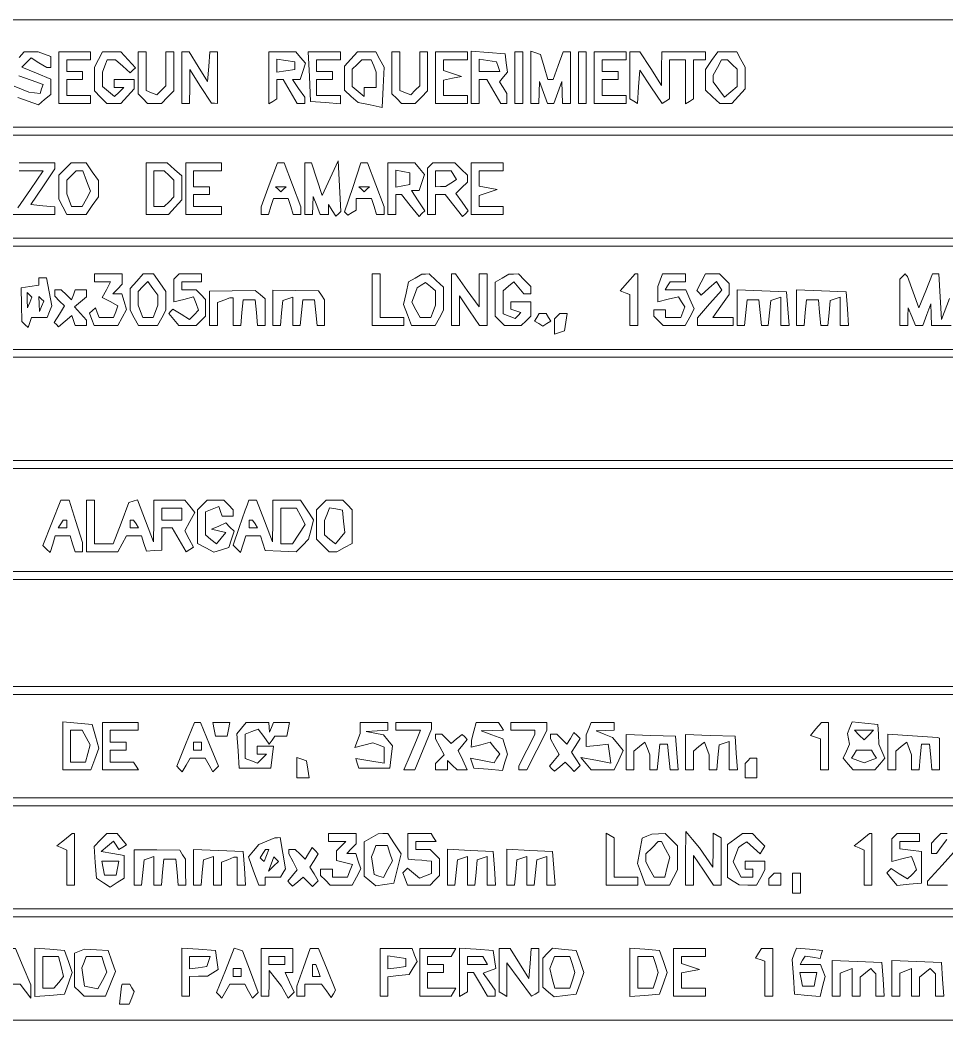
# Paper-space layout 'AN-06-DGE-026' of a CAD drawing. Header units: metres, sheet in millimetres. Extents: x 12 to 193, y 4 to 291.
# Drawn here: x 92.78 to 121.99, y 96.93 to 128.47 of the extents above; entities that cross this region are included whole.
import ezdxf

# ---------------------------------------------------------------- set-up
doc = ezdxf.new("R2010")
doc.units = ezdxf.units.M
doc.layers.add('DGE_CONTORNOS', color=7, linetype='Continuous', lineweight=0)
doc.layers.add('DGE_DATOS', color=7, linetype='Continuous', lineweight=0)

# ---------------------------------------------------------------- blocks, each defined once
blk = doc.blocks.new('LP_REF_DGE_MT_026')
at = {"layer": 'DGE_CONTORNOS'}
for points in [[(180.231, 126.78), (180.231, 125.09), (120.847, 125.09), (61.464, 125.09), (61.464, 126.78), (61.464, 128.47), (120.847, 128.47), (180.231, 128.47)], [(94.002, 126.655), (94.002, 125.841), (94.503, 125.841), (95.004, 125.841), (95.004, 125.966), (95.004, 126.092), (94.628, 126.092), (94.253, 126.092), (94.253, 126.342), (94.253, 126.592), (94.503, 126.592), (94.753, 126.592), (94.753, 126.717), (94.753, 126.843), (94.503, 126.843), (94.253, 126.843), (94.253, 127.03), (94.253, 127.218), (94.628, 127.218), (95.004, 127.218), (95.004, 127.343), (95.004, 127.468), (94.503, 127.468), (94.002, 127.468)], [(95.258, 127.226), (95.129, 126.984), (95.129, 126.609), (95.129, 126.235), (95.325, 126.038), (95.522, 125.841), (95.744, 125.841), (95.966, 125.841), (96.173, 126.07), (96.38, 126.299), (96.38, 126.446), (96.38, 126.592), (96.067, 126.592), (95.755, 126.592), (95.755, 126.467), (95.755, 126.342), (95.905, 126.342), (96.055, 126.342), (95.91, 126.197), (95.765, 126.052), (95.572, 126.212), (95.379, 126.373), (95.379, 126.597), (95.379, 126.822), (95.455, 127.02), (95.531, 127.218), (95.664, 127.218), (95.797, 127.218), (96.027, 127.01), (96.257, 126.802), (96.339, 126.884), (96.421, 126.966), (96.193, 127.217), (95.966, 127.468), (95.677, 127.468), (95.388, 127.468)], [(96.505, 126.805), (96.505, 126.142), (96.656, 125.992), (96.806, 125.841), (97.022, 125.841), (97.239, 125.841), (97.435, 126.038), (97.632, 126.235), (97.632, 126.852), (97.632, 127.468), (97.507, 127.468), (97.382, 127.468), (97.382, 126.93), (97.382, 126.392), (97.241, 126.252), (97.101, 126.111), (96.928, 126.177), (96.756, 126.244), (96.756, 126.856), (96.756, 127.468), (96.631, 127.468), (96.505, 127.468)], [(97.882, 126.655), (97.882, 125.841), (98.007, 125.841), (98.132, 125.841), (98.134, 126.373), (98.136, 126.905), (98.479, 126.374), (98.821, 125.843), (98.915, 125.842), (99.008, 125.841), (99.008, 126.655), (99.008, 127.468), (98.891, 127.468), (98.773, 127.468), (98.734, 126.999), (98.696, 126.53), (98.404, 126.999), (98.112, 127.468), (97.997, 127.468), (97.882, 127.468)], [(100.635, 126.647), (100.635, 125.827), (100.761, 125.904), (100.886, 125.981), (100.886, 126.287), (100.886, 126.592), (100.984, 126.592), (101.082, 126.592), (101.304, 126.217), (101.526, 125.841), (101.644, 125.841), (101.762, 125.841), (101.762, 125.939), (101.762, 126.036), (101.567, 126.314), (101.372, 126.592), (101.496, 126.592), (101.62, 126.592), (101.701, 126.849), (101.782, 127.105), (101.632, 127.287), (101.481, 127.468), (101.058, 127.468), (100.635, 127.468)], [(101.912, 126.686), (101.95, 125.904), (102.419, 125.865), (102.888, 125.826), (102.888, 125.959), (102.888, 126.092), (102.513, 126.092), (102.137, 126.092), (102.137, 126.342), (102.137, 126.592), (102.388, 126.592), (102.638, 126.592), (102.638, 126.717), (102.638, 126.843), (102.388, 126.843), (102.137, 126.843), (102.137, 127.03), (102.137, 127.218), (102.513, 127.218), (102.888, 127.218), (102.888, 127.343), (102.888, 127.468), (102.382, 127.468), (101.875, 127.468)], [(103.22, 127.239), (103.013, 127.011), (103.013, 126.633), (103.013, 126.256), (103.232, 126.062), (103.451, 125.869), (103.831, 125.789), (104.21, 125.708), (104.238, 126.346), (104.265, 126.983), (104.136, 127.226), (104.006, 127.468), (103.717, 127.468), (103.428, 127.468)], [(104.515, 126.805), (104.515, 126.142), (104.665, 125.992), (104.815, 125.841), (105.032, 125.841), (105.248, 125.841), (105.445, 126.038), (105.641, 126.235), (105.641, 126.852), (105.641, 127.468), (105.516, 127.468), (105.391, 127.468), (105.391, 126.93), (105.391, 126.392), (105.251, 126.252), (105.11, 126.111), (104.938, 126.177), (104.765, 126.244), (104.765, 126.856), (104.765, 127.468), (104.64, 127.468), (104.515, 127.468)], [(105.892, 126.655), (105.892, 125.841), (106.392, 125.841), (106.893, 125.841), (106.893, 125.966), (106.893, 126.092), (106.517, 126.092), (106.142, 126.092), (106.142, 126.333), (106.142, 126.575), (106.424, 126.63), (106.705, 126.686), (106.424, 126.779), (106.142, 126.872), (106.142, 127.045), (106.142, 127.218), (106.517, 127.218), (106.893, 127.218), (106.893, 127.343), (106.893, 127.468), (106.392, 127.468), (105.892, 127.468)], [(107.018, 126.662), (107.018, 125.841), (107.143, 125.841), (107.268, 125.841), (107.268, 126.217), (107.268, 126.592), (107.386, 126.592), (107.505, 126.592), (107.726, 126.217), (107.948, 125.841), (108.046, 125.841), (108.144, 125.841), (108.143, 125.998), (108.141, 126.154), (108.025, 126.338), (107.908, 126.521), (108.036, 126.675), (108.164, 126.829), (108.123, 127.117), (108.082, 127.406), (107.55, 127.444), (107.018, 127.483)], [(108.395, 126.655), (108.395, 125.841), (108.52, 125.841), (108.645, 125.841), (108.645, 126.655), (108.645, 127.468), (108.52, 127.468), (108.395, 127.468)], [(108.895, 126.665), (108.895, 125.841), (109.02, 125.841), (109.146, 125.841), (109.155, 126.186), (109.165, 126.53), (109.291, 126.186), (109.417, 125.841), (109.521, 125.841), (109.625, 125.841), (109.751, 126.186), (109.877, 126.53), (109.887, 126.186), (109.897, 125.841), (110.022, 125.841), (110.147, 125.841), (110.147, 126.655), (110.147, 127.468), (110.03, 127.468), (109.913, 127.468), (109.754, 127.03), (109.596, 126.592), (109.514, 126.592), (109.432, 126.592), (109.318, 126.989), (109.204, 127.386), (109.05, 127.438), (108.895, 127.489)], [(110.397, 126.655), (110.397, 125.841), (110.522, 125.841), (110.647, 125.841), (110.647, 126.655), (110.647, 127.468), (110.522, 127.468), (110.397, 127.468)], [(110.898, 126.655), (110.898, 125.841), (111.398, 125.841), (111.899, 125.841), (111.899, 125.966), (111.899, 126.092), (111.523, 126.092), (111.148, 126.092), (111.148, 126.342), (111.148, 126.592), (111.398, 126.592), (111.649, 126.592), (111.649, 126.717), (111.649, 126.843), (111.398, 126.843), (111.148, 126.843), (111.148, 127.03), (111.148, 127.218), (111.523, 127.218), (111.899, 127.218), (111.899, 127.343), (111.899, 127.468), (111.398, 127.468), (110.898, 127.468)], [(112.024, 126.725), (112.024, 125.981), (112.142, 125.908), (112.26, 125.836), (112.298, 126.363), (112.337, 126.891), (112.686, 126.362), (113.035, 125.832), (113.155, 125.907), (113.276, 125.981), (113.276, 126.6), (113.276, 127.218), (113.526, 127.218), (113.776, 127.218), (113.776, 126.522), (113.776, 125.827), (113.901, 125.904), (114.026, 125.981), (114.026, 126.6), (114.026, 127.218), (114.214, 127.218), (114.402, 127.218), (114.402, 127.343), (114.402, 127.468), (113.714, 127.468), (113.025, 127.468), (113.023, 126.936), (113.021, 126.405), (112.679, 126.936), (112.337, 127.467), (112.181, 127.467), (112.024, 127.468)], [(114.597, 127.19), (114.402, 126.912), (114.402, 126.584), (114.402, 126.256), (114.631, 126.048), (114.86, 125.841), (115.049, 125.841), (115.239, 125.841), (115.446, 126.07), (115.653, 126.299), (115.653, 126.642), (115.653, 126.984), (115.524, 127.226), (115.394, 127.468), (115.093, 127.468), (114.792, 127.468)], [(101.449, 127.03), (101.449, 126.905), (101.167, 126.865), (100.886, 126.825), (100.886, 127.03), (100.886, 127.235), (101.167, 127.195), (101.449, 127.155)], [(103.939, 127.02), (104.014, 126.822), (104.014, 126.582), (104.014, 126.342), (103.827, 126.342), (103.639, 126.342), (103.639, 126.201), (103.639, 126.061), (103.451, 126.217), (103.264, 126.373), (103.264, 126.645), (103.264, 126.918), (103.414, 127.068), (103.564, 127.218), (103.713, 127.218), (103.863, 127.218)], [(107.863, 126.999), (107.915, 126.843), (107.592, 126.843), (107.268, 126.843), (107.268, 127.039), (107.268, 127.235), (107.54, 127.195), (107.812, 127.155)], [(115.253, 127.068), (115.403, 126.918), (115.403, 126.645), (115.403, 126.373), (115.202, 126.206), (115.001, 126.039), (114.826, 126.277), (114.652, 126.515), (114.652, 126.624), (114.652, 126.734), (114.782, 126.976), (114.911, 127.218), (115.007, 127.218), (115.103, 127.218)], [(180.231, 123.213), (180.231, 121.586), (120.847, 121.586), (61.464, 121.586), (61.464, 123.213), (61.464, 124.84), (120.847, 124.84), (180.231, 124.84)], [(94.199, 123.767), (94.002, 123.571), (94.002, 123.196), (94.002, 122.821), (94.132, 122.579), (94.262, 122.337), (94.563, 122.337), (94.864, 122.337), (95.059, 122.615), (95.254, 122.893), (95.254, 123.151), (95.254, 123.408), (95.059, 123.686), (94.864, 123.964), (94.63, 123.964), (94.396, 123.964)], [(96.756, 123.151), (96.756, 122.337), (97.112, 122.337), (97.468, 122.337), (97.675, 122.566), (97.882, 122.795), (97.882, 123.172), (97.882, 123.55), (97.653, 123.757), (97.424, 123.964), (97.09, 123.964), (96.756, 123.964)], [(98.007, 123.151), (98.007, 122.337), (98.57, 122.337), (99.134, 122.337), (99.134, 122.462), (99.134, 122.587), (98.696, 122.587), (98.258, 122.587), (98.258, 122.775), (98.258, 122.963), (98.508, 122.963), (98.758, 122.963), (98.758, 123.088), (98.758, 123.213), (98.508, 123.213), (98.258, 123.213), (98.258, 123.463), (98.258, 123.714), (98.696, 123.714), (99.134, 123.714), (99.134, 123.839), (99.134, 123.964), (98.57, 123.964), (98.007, 123.964)], [(100.644, 123.271), (100.385, 122.578), (100.385, 122.458), (100.385, 122.337), (100.502, 122.337), (100.619, 122.337), (100.698, 122.587), (100.777, 122.838), (101.011, 122.838), (101.244, 122.838), (101.324, 122.587), (101.403, 122.337), (101.52, 122.337), (101.637, 122.337), (101.637, 122.458), (101.637, 122.578), (101.377, 123.271), (101.118, 123.964), (101.011, 123.964), (100.904, 123.964)], [(101.762, 123.151), (101.762, 122.337), (101.887, 122.337), (102.012, 122.337), (102.02, 122.619), (102.028, 122.9), (102.141, 122.619), (102.254, 122.337), (102.383, 122.337), (102.513, 122.337), (102.515, 122.493), (102.517, 122.65), (102.633, 122.466), (102.749, 122.282), (102.825, 122.357), (102.901, 122.433), (102.862, 123.23), (102.823, 124.027), (102.568, 123.478), (102.313, 122.93), (102.143, 123.447), (101.972, 123.964), (101.867, 123.964), (101.762, 123.964)], [(103.276, 123.191), (103.015, 122.419), (103.068, 122.365), (103.122, 122.312), (103.255, 122.394), (103.389, 122.477), (103.389, 122.657), (103.389, 122.838), (103.631, 122.838), (103.872, 122.838), (103.952, 122.587), (104.031, 122.337), (104.148, 122.337), (104.265, 122.337), (104.265, 122.458), (104.265, 122.578), (104.005, 123.271), (103.746, 123.964), (103.642, 123.964), (103.537, 123.964)], [(104.39, 123.151), (104.39, 122.337), (104.515, 122.337), (104.64, 122.337), (104.64, 122.65), (104.64, 122.963), (104.729, 122.963), (104.819, 122.963), (105.094, 122.619), (105.369, 122.274), (105.459, 122.364), (105.55, 122.454), (105.343, 122.771), (105.135, 123.088), (105.255, 123.088), (105.374, 123.088), (105.456, 123.344), (105.537, 123.601), (105.386, 123.782), (105.235, 123.964), (104.813, 123.964), (104.39, 123.964)], [(105.725, 123.881), (105.641, 123.797), (105.641, 123.067), (105.641, 122.337), (105.767, 122.337), (105.892, 122.337), (105.892, 122.65), (105.892, 122.963), (106.043, 122.963), (106.195, 122.963), (106.47, 122.619), (106.745, 122.274), (106.832, 122.36), (106.918, 122.446), (106.726, 122.721), (106.533, 122.996), (106.713, 123.176), (106.893, 123.356), (106.893, 123.463), (106.893, 123.571), (106.696, 123.767), (106.5, 123.964), (106.154, 123.964), (105.808, 123.964)], [(107.018, 123.151), (107.018, 122.337), (107.519, 122.337), (108.019, 122.337), (108.019, 122.462), (108.019, 122.587), (107.644, 122.587), (107.268, 122.587), (107.268, 122.76), (107.268, 122.934), (107.55, 123.027), (107.832, 123.12), (107.55, 123.175), (107.268, 123.231), (107.268, 123.472), (107.268, 123.714), (107.644, 123.714), (108.019, 123.714), (108.019, 123.839), (108.019, 123.964), (107.519, 123.964), (107.018, 123.964)], [(94.882, 123.393), (95.004, 123.072), (94.874, 122.829), (94.745, 122.587), (94.575, 122.587), (94.405, 122.587), (94.329, 122.785), (94.253, 122.983), (94.253, 123.198), (94.253, 123.413), (94.403, 123.564), (94.553, 123.714), (94.656, 123.714), (94.76, 123.714)], [(97.482, 123.564), (97.632, 123.413), (97.632, 123.151), (97.632, 122.888), (97.482, 122.738), (97.331, 122.587), (97.169, 122.587), (97.006, 122.587), (97.006, 123.151), (97.006, 123.714), (97.169, 123.714), (97.331, 123.714)], [(105.078, 123.463), (105.078, 123.279), (104.859, 123.237), (104.64, 123.195), (104.64, 123.463), (104.64, 123.732), (104.859, 123.69), (105.078, 123.648)], [(106.464, 123.575), (106.55, 123.435), (106.377, 123.326), (106.205, 123.217), (106.048, 123.215), (105.892, 123.213), (105.892, 123.463), (105.892, 123.714), (106.135, 123.714), (106.378, 123.714)], [(101.094, 123.13), (101.011, 123.046), (100.927, 123.13), (100.844, 123.213), (101.011, 123.213), (101.178, 123.213)], [(103.722, 123.13), (103.639, 123.046), (103.556, 123.13), (103.472, 123.213), (103.639, 123.213), (103.806, 123.213)], [(180.231, 119.709), (180.231, 118.082), (120.847, 118.082), (61.464, 118.082), (61.464, 119.709), (61.464, 121.336), (120.847, 121.336), (180.231, 121.336)], [(93.377, 120.218), (93.377, 120.102), (93.095, 120.062), (92.814, 120.022), (92.824, 119.489), (92.835, 118.957), (92.935, 118.864), (93.036, 118.77), (93.091, 118.927), (93.147, 119.083), (93.391, 119.083), (93.635, 119.083), (93.707, 119.272), (93.78, 119.46), (93.698, 119.898), (93.616, 120.335), (93.496, 120.335), (93.377, 120.335)], [(95.129, 120.335), (95.129, 120.209), (95.384, 120.209), (95.638, 120.209), (95.507, 119.964), (95.376, 119.719), (95.623, 119.587), (95.87, 119.455), (95.799, 119.269), (95.728, 119.083), (95.501, 119.083), (95.275, 119.083), (95.219, 119.24), (95.163, 119.396), (95.068, 119.307), (94.973, 119.219), (95.047, 119.026), (95.121, 118.833), (95.496, 118.833), (95.871, 118.833), (96.007, 119.088), (96.144, 119.343), (96.066, 119.588), (95.988, 119.834), (95.846, 119.834), (95.705, 119.834), (95.855, 119.984), (96.005, 120.134), (96.005, 120.297), (96.005, 120.46), (95.567, 120.46), (95.129, 120.46)], [(96.462, 120.231), (96.255, 120.002), (96.255, 119.659), (96.255, 119.317), (96.385, 119.075), (96.514, 118.833), (96.818, 118.833), (97.122, 118.833), (97.252, 119.075), (97.382, 119.317), (97.382, 119.61), (97.382, 119.903), (97.187, 120.182), (96.992, 120.46), (96.831, 120.46), (96.669, 120.46)], [(97.131, 119.633), (97.131, 119.479), (97.055, 119.281), (96.979, 119.083), (96.818, 119.083), (96.657, 119.083), (96.581, 119.281), (96.505, 119.479), (96.505, 119.694), (96.505, 119.909), (96.66, 120.064), (96.815, 120.219), (96.973, 120.002), (97.131, 119.786)], [(97.715, 120.376), (97.632, 120.293), (97.632, 119.936), (97.632, 119.579), (97.944, 119.657), (98.255, 119.735), (98.336, 119.526), (98.416, 119.317), (98.271, 119.172), (98.126, 119.027), (97.867, 119.189), (97.607, 119.351), (97.539, 119.283), (97.471, 119.214), (97.629, 119.024), (97.788, 118.833), (98.06, 118.833), (98.333, 118.833), (98.483, 118.983), (98.633, 119.133), (98.633, 119.396), (98.633, 119.659), (98.483, 119.809), (98.333, 119.959), (98.107, 119.959), (97.882, 119.959), (97.882, 120.084), (97.882, 120.209), (98.195, 120.209), (98.508, 120.209), (98.508, 120.335), (98.508, 120.46), (98.153, 120.46), (97.799, 120.46)], [(103.889, 119.646), (103.889, 118.833), (104.39, 118.833), (104.891, 118.833), (104.891, 118.958), (104.891, 119.083), (104.515, 119.083), (104.14, 119.083), (104.14, 119.771), (104.14, 120.46), (104.014, 120.46), (103.889, 120.46)], [(105.244, 120.33), (105.035, 120.208), (104.958, 119.855), (104.88, 119.502), (105.007, 119.167), (105.135, 118.833), (105.509, 118.833), (105.883, 118.833), (106.012, 119.075), (106.142, 119.317), (106.142, 119.681), (106.142, 120.046), (105.913, 120.253), (105.684, 120.46), (105.569, 120.456), (105.454, 120.452)], [(105.892, 119.704), (105.892, 119.479), (105.816, 119.281), (105.74, 119.083), (105.57, 119.083), (105.4, 119.083), (105.271, 119.324), (105.142, 119.566), (105.226, 119.794), (105.31, 120.022), (105.44, 120.108), (105.57, 120.195), (105.731, 120.062), (105.892, 119.929)], [(106.392, 119.646), (106.392, 118.833), (106.517, 118.833), (106.643, 118.833), (106.643, 119.3), (106.643, 119.767), (106.96, 119.3), (107.277, 118.833), (107.398, 118.833), (107.519, 118.833), (107.519, 119.646), (107.519, 120.46), (107.394, 120.46), (107.268, 120.46), (107.268, 119.94), (107.268, 119.421), (106.892, 119.94), (106.516, 120.46), (106.454, 120.46), (106.392, 120.46)], [(107.988, 120.325), (107.769, 120.197), (107.769, 119.665), (107.769, 119.133), (107.919, 118.983), (108.069, 118.833), (108.332, 118.833), (108.595, 118.833), (108.745, 118.983), (108.895, 119.133), (108.895, 119.358), (108.895, 119.584), (108.582, 119.584), (108.27, 119.584), (108.27, 119.469), (108.27, 119.354), (108.426, 119.298), (108.582, 119.243), (108.494, 119.147), (108.406, 119.052), (108.212, 119.126), (108.019, 119.2), (108.019, 119.564), (108.019, 119.929), (108.19, 120.071), (108.362, 120.213), (108.519, 120.023), (108.676, 119.834), (108.785, 119.834), (108.895, 119.834), (108.895, 119.95), (108.895, 120.066), (108.699, 120.263), (108.502, 120.46), (108.354, 120.456), (108.207, 120.452)], [(111.95, 120.191), (111.711, 119.923), (111.868, 119.868), (112.024, 119.813), (112.024, 119.323), (112.024, 118.833), (112.149, 118.833), (112.274, 118.833), (112.274, 119.646), (112.274, 120.46), (112.231, 120.46), (112.188, 120.46)], [(112.976, 120.262), (112.9, 120.064), (112.9, 119.821), (112.9, 119.579), (113.226, 119.661), (113.553, 119.743), (113.653, 119.581), (113.753, 119.419), (113.689, 119.251), (113.624, 119.083), (113.387, 119.083), (113.15, 119.083), (113.15, 119.208), (113.15, 119.333), (112.963, 119.333), (112.775, 119.333), (112.775, 119.233), (112.775, 119.133), (112.925, 118.983), (113.075, 118.833), (113.421, 118.833), (113.767, 118.833), (113.91, 119.099), (114.052, 119.365), (113.917, 119.662), (113.782, 119.959), (113.459, 119.959), (113.136, 119.959), (113.213, 120.084), (113.29, 120.209), (113.533, 120.209), (113.776, 120.209), (113.776, 120.335), (113.776, 120.46), (113.414, 120.46), (113.052, 120.46)], [(114.271, 120.199), (114.131, 119.938), (114.203, 119.866), (114.275, 119.794), (114.514, 120.01), (114.753, 120.226), (114.837, 120.089), (114.922, 119.952), (114.537, 119.513), (114.152, 119.074), (114.152, 118.954), (114.152, 118.833), (114.715, 118.833), (115.278, 118.833), (115.278, 118.958), (115.278, 119.083), (114.957, 119.083), (114.635, 119.083), (114.894, 119.447), (115.153, 119.81), (115.153, 119.985), (115.153, 120.159), (115.003, 120.31), (114.852, 120.46), (114.632, 120.46), (114.411, 120.46)], [(93.087, 119.56), (93.021, 119.396), (93.011, 119.636), (93.001, 119.876), (93.077, 119.8), (93.153, 119.724)], [(93.877, 119.859), (93.877, 119.759), (94.031, 119.606), (94.184, 119.452), (94.022, 119.193), (93.86, 118.934), (93.928, 118.865), (93.996, 118.797), (94.208, 118.971), (94.419, 119.146), (94.471, 118.989), (94.524, 118.833), (94.701, 118.833), (94.879, 118.833), (94.879, 118.917), (94.879, 119.001), (94.688, 119.212), (94.497, 119.423), (94.688, 119.581), (94.879, 119.739), (94.879, 119.849), (94.879, 119.959), (94.701, 119.959), (94.524, 119.959), (94.467, 119.803), (94.409, 119.646), (94.243, 119.803), (94.078, 119.959), (93.977, 119.959), (93.877, 119.959)], [(98.758, 119.377), (98.758, 118.833), (98.883, 118.833), (99.008, 118.833), (99.008, 119.195), (99.008, 119.557), (99.206, 119.633), (99.404, 119.709), (99.457, 119.709), (99.509, 119.709), (99.509, 119.271), (99.509, 118.833), (99.626, 118.833), (99.744, 118.833), (99.783, 119.24), (99.822, 119.646), (100.01, 119.646), (100.197, 119.646), (100.237, 119.24), (100.276, 118.833), (100.393, 118.833), (100.51, 118.833), (100.51, 119.255), (100.51, 119.678), (100.354, 119.807), (100.197, 119.936), (99.478, 119.929), (98.758, 119.922)], [(100.761, 119.391), (100.761, 118.833), (100.878, 118.833), (100.995, 118.833), (101.034, 119.23), (101.073, 119.627), (101.23, 119.678), (101.386, 119.73), (101.386, 119.281), (101.386, 118.833), (101.504, 118.833), (101.621, 118.833), (101.66, 119.24), (101.699, 119.646), (101.887, 119.646), (102.075, 119.646), (102.114, 119.24), (102.153, 118.833), (102.27, 118.833), (102.388, 118.833), (102.386, 119.24), (102.384, 119.646), (102.292, 119.79), (102.2, 119.933), (101.48, 119.941), (100.761, 119.95)], [(115.403, 119.398), (115.403, 118.833), (115.52, 118.833), (115.638, 118.833), (115.677, 119.24), (115.716, 119.646), (115.904, 119.646), (116.091, 119.646), (116.131, 119.24), (116.17, 118.833), (116.279, 118.833), (116.388, 118.833), (116.428, 119.23), (116.467, 119.627), (116.623, 119.678), (116.78, 119.73), (116.78, 119.281), (116.78, 118.833), (116.912, 118.833), (117.044, 118.833), (117.006, 119.365), (116.967, 119.897), (116.185, 119.93), (115.403, 119.964)], [(117.28, 119.398), (117.28, 118.833), (117.398, 118.833), (117.515, 118.833), (117.554, 119.24), (117.593, 119.646), (117.781, 119.646), (117.969, 119.646), (118.008, 119.24), (118.047, 118.833), (118.156, 118.833), (118.266, 118.833), (118.305, 119.23), (118.344, 119.627), (118.501, 119.678), (118.657, 119.73), (118.657, 119.281), (118.657, 118.833), (118.789, 118.833), (118.922, 118.833), (118.883, 119.365), (118.845, 119.897), (118.063, 119.93), (117.28, 119.964)], [(93.462, 119.435), (93.396, 119.271), (93.387, 119.511), (93.377, 119.751), (93.452, 119.675), (93.528, 119.599)], [(109.088, 119.092), (109.016, 118.975), (109.144, 118.897), (109.271, 118.818), (109.398, 118.897), (109.525, 118.975), (109.453, 119.092), (109.381, 119.208), (109.271, 119.208), (109.16, 119.208)], [(109.73, 119.125), (109.646, 119.041), (109.646, 118.801), (109.646, 118.562), (109.803, 118.613), (109.959, 118.665), (109.999, 118.936), (110.039, 119.208), (109.926, 119.208), (109.813, 119.208)], [(180.231, 116.205), (180.231, 114.578), (120.847, 114.578), (61.464, 114.578), (61.464, 116.205), (61.464, 117.832), (120.847, 117.832), (180.231, 117.832)], [(180.231, 112.7), (180.231, 111.073), (120.847, 111.073), (61.464, 111.073), (61.464, 112.7), (61.464, 114.327), (120.847, 114.327), (180.231, 114.327)], [(93.785, 112.611), (93.504, 111.897), (93.616, 111.785), (93.727, 111.674), (93.811, 111.937), (93.894, 112.2), (94.128, 112.2), (94.361, 112.2), (94.441, 111.949), (94.52, 111.699), (94.637, 111.699), (94.753, 111.699), (94.753, 111.844), (94.753, 111.99), (94.543, 112.658), (94.332, 113.326), (94.199, 113.326), (94.065, 113.326)], [(94.879, 112.513), (94.879, 111.699), (95.375, 111.699), (95.871, 111.699), (96.005, 111.949), (96.139, 112.2), (96.376, 112.2), (96.614, 112.2), (96.691, 111.958), (96.767, 111.715), (97.012, 111.734), (97.256, 111.752), (97.256, 112.101), (97.256, 112.45), (97.417, 112.45), (97.578, 112.45), (97.801, 112.072), (98.024, 111.695), (98.141, 111.767), (98.258, 111.839), (98.12, 112.098), (97.982, 112.356), (98.139, 112.649), (98.295, 112.942), (98.136, 113.134), (97.977, 113.326), (97.491, 113.326), (97.006, 113.326), (97, 112.669), (96.993, 112.012), (96.738, 112.676), (96.483, 113.339), (96.349, 113.295), (96.215, 113.25), (95.968, 112.6), (95.721, 111.949), (95.425, 111.949), (95.129, 111.949), (95.129, 112.638), (95.129, 113.326), (95.004, 113.326), (94.879, 113.326)], [(98.533, 113.176), (98.383, 113.026), (98.383, 112.492), (98.383, 111.958), (98.638, 111.822), (98.893, 111.685), (99.132, 111.761), (99.371, 111.837), (99.453, 112.094), (99.534, 112.35), (99.405, 112.479), (99.276, 112.608), (99.048, 112.51), (98.821, 112.411), (99.046, 112.358), (99.272, 112.304), (99.124, 112.125), (98.975, 111.946), (98.804, 112.088), (98.633, 112.23), (98.633, 112.594), (98.633, 112.958), (98.845, 113.04), (99.056, 113.121), (99.105, 112.973), (99.154, 112.825), (99.332, 112.825), (99.509, 112.825), (99.509, 112.926), (99.509, 113.026), (99.359, 113.176), (99.209, 113.326), (98.946, 113.326), (98.683, 113.326)], [(99.945, 113.17), (99.889, 113.013), (99.696, 112.459), (99.504, 111.904), (99.619, 111.789), (99.735, 111.674), (99.818, 111.937), (99.901, 112.2), (100.135, 112.2), (100.368, 112.2), (100.441, 111.97), (100.514, 111.74), (101.005, 111.721), (101.496, 111.701), (101.691, 111.897), (101.887, 112.092), (101.963, 112.397), (102.04, 112.702), (101.835, 113.014), (101.631, 113.326), (101.196, 113.326), (100.761, 113.326), (100.754, 112.669), (100.748, 112.012), (100.495, 112.669), (100.242, 113.326), (100.122, 113.326), (100.002, 113.326)], [(102.287, 113.176), (102.137, 113.026), (102.137, 112.559), (102.137, 112.092), (102.334, 111.896), (102.531, 111.699), (102.655, 111.699), (102.779, 111.699), (103.022, 111.829), (103.264, 111.958), (103.264, 112.492), (103.264, 113.026), (103.113, 113.176), (102.963, 113.326), (102.7, 113.326), (102.438, 113.326)], [(97.882, 112.888), (97.882, 112.7), (97.569, 112.7), (97.256, 112.7), (97.256, 112.888), (97.256, 113.076), (97.569, 113.076), (97.882, 113.076)], [(101.641, 112.817), (101.78, 112.558), (101.58, 112.254), (101.381, 111.949), (101.196, 111.949), (101.011, 111.949), (101.011, 112.513), (101.011, 113.076), (101.257, 113.076), (101.503, 113.076)], [(102.991, 112.66), (103.031, 112.31), (102.881, 112.128), (102.73, 111.946), (102.559, 112.088), (102.388, 112.23), (102.388, 112.455), (102.388, 112.68), (102.466, 112.884), (102.544, 113.088), (102.747, 113.05), (102.951, 113.011)], [(94.253, 112.575), (94.253, 112.45), (94.12, 112.45), (93.988, 112.45), (94.065, 112.575), (94.142, 112.7), (94.198, 112.7), (94.253, 112.7)], [(96.443, 112.575), (96.52, 112.45), (96.388, 112.45), (96.255, 112.45), (96.255, 112.575), (96.255, 112.7), (96.31, 112.7), (96.366, 112.7)], [(100.197, 112.575), (100.275, 112.45), (100.142, 112.45), (100.01, 112.45), (100.01, 112.575), (100.01, 112.7), (100.065, 112.7), (100.12, 112.7)], [(180.231, 109.133), (180.231, 107.444), (120.847, 107.444), (61.464, 107.444), (61.464, 109.133), (61.464, 110.823), (120.847, 110.823), (180.231, 110.823)], [(180.231, 105.567), (180.231, 103.94), (120.847, 103.94), (61.464, 103.94), (61.464, 105.567), (61.464, 107.194), (120.847, 107.194), (180.231, 107.194)], [(94.128, 105.574), (94.128, 104.816), (94.569, 104.816), (95.01, 104.816), (95.141, 105.16), (95.272, 105.504), (95.165, 105.879), (95.058, 106.255), (94.593, 106.294), (94.128, 106.333)], [(95.379, 105.567), (95.379, 104.816), (95.95, 104.816), (96.52, 104.816), (96.443, 104.941), (96.366, 105.066), (95.997, 105.066), (95.629, 105.066), (95.629, 105.254), (95.629, 105.441), (95.88, 105.441), (96.13, 105.441), (96.13, 105.567), (96.13, 105.692), (95.88, 105.692), (95.629, 105.692), (95.629, 105.879), (95.629, 106.067), (96.067, 106.067), (96.505, 106.067), (96.505, 106.192), (96.505, 106.317), (95.942, 106.317), (95.379, 106.317)], [(98.005, 105.625), (97.724, 104.932), (97.813, 104.843), (97.901, 104.755), (98.023, 104.973), (98.145, 105.191), (98.383, 105.191), (98.621, 105.191), (98.743, 104.973), (98.865, 104.755), (98.953, 104.843), (99.041, 104.932), (98.76, 105.625), (98.479, 106.317), (98.383, 106.317), (98.287, 106.317)], [(98.907, 106.098), (98.949, 105.879), (99.134, 105.879), (99.318, 105.879), (99.36, 106.098), (99.402, 106.317), (99.134, 106.317), (98.865, 106.317)], [(99.767, 106.139), (99.619, 105.961), (99.658, 105.419), (99.697, 104.878), (100.197, 104.878), (100.698, 104.878), (100.738, 105.222), (100.777, 105.567), (100.519, 105.567), (100.26, 105.567), (100.26, 105.441), (100.26, 105.316), (100.41, 105.316), (100.56, 105.316), (100.419, 105.174), (100.277, 105.033), (100.081, 105.108), (99.885, 105.183), (99.885, 105.567), (99.885, 105.95), (100.09, 106.029), (100.296, 106.108), (100.471, 105.869), (100.645, 105.63), (100.734, 105.755), (100.823, 105.879), (101.009, 105.879), (101.195, 105.879), (101.237, 106.098), (101.28, 106.317), (101.03, 106.317), (100.781, 106.317), (100.718, 106.161), (100.655, 106.005), (100.645, 106.161), (100.635, 106.317), (100.275, 106.317), (99.915, 106.317)], [(103.514, 106.14), (103.514, 105.962), (103.43, 105.744), (103.347, 105.526), (103.63, 105.6), (103.913, 105.675), (104.089, 105.607), (104.265, 105.54), (104.265, 105.286), (104.265, 105.033), (103.818, 105.106), (103.372, 105.178), (103.422, 105.028), (103.472, 104.878), (103.962, 104.878), (104.452, 104.878), (104.493, 105.23), (104.533, 105.582), (104.39, 105.754), (104.247, 105.927), (103.974, 105.98), (103.702, 106.033), (104.046, 106.05), (104.39, 106.067), (104.39, 106.192), (104.39, 106.317), (103.952, 106.317), (103.514, 106.317)], [(104.64, 106.192), (104.64, 106.067), (105.029, 106.067), (105.418, 106.067), (105.353, 105.911), (105.289, 105.754), (105.088, 105.285), (104.887, 104.816), (105.06, 104.816), (105.233, 104.816), (105.5, 105.458), (105.767, 106.101), (105.767, 106.209), (105.767, 106.317), (105.203, 106.317), (104.64, 106.317)], [(107.097, 106.036), (107.021, 105.754), (107.02, 105.647), (107.018, 105.539), (107.317, 105.614), (107.615, 105.689), (107.765, 105.508), (107.916, 105.327), (107.827, 105.184), (107.739, 105.041), (107.368, 105.115), (106.998, 105.189), (107.049, 105.034), (107.1, 104.878), (107.549, 104.84), (107.998, 104.802), (108.08, 105.059), (108.161, 105.316), (108.085, 105.558), (108.008, 105.8), (107.669, 105.924), (107.331, 106.047), (107.682, 106.057), (108.034, 106.067), (107.957, 106.192), (107.879, 106.317), (107.526, 106.317), (107.172, 106.317)], [(108.27, 106.192), (108.27, 106.067), (108.645, 106.067), (109.02, 106.067), (109.02, 106), (109.02, 105.932), (108.77, 105.441), (108.52, 104.951), (108.52, 104.883), (108.52, 104.816), (108.643, 104.816), (108.766, 104.816), (109.081, 105.437), (109.396, 106.059), (109.396, 106.188), (109.396, 106.317), (108.833, 106.317), (108.27, 106.317)], [(110.723, 106.12), (110.647, 105.922), (110.647, 105.739), (110.647, 105.557), (110.992, 105.593), (111.336, 105.629), (111.378, 105.332), (111.42, 105.034), (110.947, 105.123), (110.475, 105.211), (110.639, 105.013), (110.803, 104.816), (111.166, 104.816), (111.529, 104.816), (111.67, 105.125), (111.811, 105.434), (111.64, 105.639), (111.47, 105.845), (111.215, 105.948), (110.96, 106.051), (111.242, 106.059), (111.523, 106.067), (111.523, 106.192), (111.523, 106.317), (111.161, 106.317), (110.799, 106.317)], [(117.89, 106.109), (117.718, 105.901), (117.875, 105.849), (118.031, 105.796), (118.031, 105.306), (118.031, 104.816), (118.156, 104.816), (118.282, 104.816), (118.282, 105.567), (118.282, 106.317), (118.172, 106.317), (118.062, 106.317)], [(118.961, 106.151), (118.89, 105.968), (118.919, 105.798), (118.947, 105.629), (118.85, 105.409), (118.754, 105.188), (118.909, 105.002), (119.063, 104.816), (119.408, 104.816), (119.753, 104.816), (119.907, 105.002), (120.062, 105.188), (119.968, 105.409), (119.875, 105.629), (119.86, 105.942), (119.846, 106.255), (119.438, 106.294), (119.031, 106.333)], [(94.868, 105.837), (94.991, 105.607), (94.92, 105.336), (94.849, 105.066), (94.614, 105.066), (94.378, 105.066), (94.378, 105.567), (94.378, 106.067), (94.561, 106.067), (94.745, 106.067)], [(109.521, 105.871), (109.521, 105.8), (109.655, 105.55), (109.789, 105.3), (109.637, 105.118), (109.485, 104.935), (109.563, 104.857), (109.64, 104.78), (109.809, 104.92), (109.978, 105.06), (110.123, 104.915), (110.268, 104.77), (110.359, 104.861), (110.451, 104.953), (110.317, 105.165), (110.183, 105.378), (110.317, 105.591), (110.45, 105.805), (110.354, 105.901), (110.258, 105.997), (110.145, 105.814), (110.032, 105.631), (109.877, 105.787), (109.721, 105.942), (109.621, 105.942), (109.521, 105.942)], [(119.558, 105.917), (119.408, 105.767), (119.258, 105.917), (119.108, 106.067), (119.408, 106.067), (119.708, 106.067)], [(98.508, 105.567), (98.508, 105.441), (98.383, 105.441), (98.258, 105.441), (98.258, 105.567), (98.258, 105.692), (98.383, 105.692), (98.508, 105.692)], [(105.892, 105.871), (105.892, 105.8), (106.028, 105.545), (106.165, 105.289), (106.028, 105.153), (105.892, 105.016), (105.892, 104.916), (105.892, 104.816), (106.079, 104.816), (106.267, 104.816), (106.267, 104.966), (106.267, 105.116), (106.417, 104.966), (106.568, 104.816), (106.728, 104.816), (106.888, 104.816), (106.747, 105.125), (106.606, 105.434), (106.748, 105.606), (106.891, 105.777), (106.809, 105.859), (106.728, 105.94), (106.555, 105.796), (106.382, 105.652), (106.237, 105.797), (106.092, 105.942), (105.992, 105.942), (105.892, 105.942)], [(111.899, 105.376), (111.899, 104.816), (112.024, 104.816), (112.149, 104.816), (112.149, 105.113), (112.149, 105.411), (112.322, 105.554), (112.495, 105.698), (112.573, 105.497), (112.65, 105.296), (112.65, 105.056), (112.65, 104.816), (112.767, 104.816), (112.884, 104.816), (112.923, 105.222), (112.963, 105.629), (113.088, 105.629), (113.213, 105.629), (113.252, 105.222), (113.291, 104.816), (113.416, 104.816), (113.54, 104.816), (113.502, 105.348), (113.463, 105.879), (112.681, 105.908), (111.899, 105.937)], [(113.776, 105.376), (113.776, 104.816), (113.901, 104.816), (114.026, 104.816), (114.026, 105.113), (114.026, 105.411), (114.2, 105.554), (114.373, 105.698), (114.45, 105.497), (114.527, 105.296), (114.527, 105.056), (114.527, 104.816), (114.644, 104.816), (114.762, 104.816), (114.801, 105.213), (114.84, 105.61), (114.996, 105.661), (115.153, 105.713), (115.153, 105.264), (115.153, 104.816), (115.285, 104.816), (115.418, 104.816), (115.379, 105.348), (115.341, 105.879), (114.558, 105.908), (113.776, 105.937)], [(120.159, 105.382), (120.159, 104.816), (120.284, 104.816), (120.409, 104.816), (120.409, 105.113), (120.409, 105.411), (120.582, 105.554), (120.755, 105.698), (120.833, 105.497), (120.91, 105.296), (120.91, 105.056), (120.91, 104.816), (121.027, 104.816), (121.144, 104.816), (121.183, 105.222), (121.223, 105.629), (121.348, 105.629), (121.473, 105.629), (121.512, 105.222), (121.551, 104.816), (121.669, 104.816), (121.786, 104.816), (121.786, 105.316), (121.786, 105.817), (121.754, 105.827), (121.723, 105.838), (120.941, 105.894), (120.159, 105.949)], [(119.721, 105.315), (119.799, 105.189), (119.604, 105.114), (119.408, 105.039), (119.212, 105.114), (119.017, 105.189), (119.094, 105.315), (119.172, 105.441), (119.408, 105.441), (119.643, 105.441)], [(101.511, 104.889), (101.511, 104.565), (101.708, 104.565), (101.904, 104.565), (101.864, 104.837), (101.824, 105.109), (101.668, 105.16), (101.511, 105.212)], [(115.737, 105.108), (115.653, 105.024), (115.653, 104.795), (115.653, 104.565), (115.841, 104.565), (116.029, 104.565), (116.029, 104.878), (116.029, 105.191), (115.925, 105.191), (115.82, 105.191)], [(180.231, 102.062), (180.231, 100.435), (120.847, 100.435), (61.464, 100.435), (61.464, 102.062), (61.464, 103.689), (120.847, 103.689), (180.231, 103.689)], [(111.273, 102.007), (111.273, 101.186), (111.774, 101.186), (112.274, 101.186), (112.274, 101.311), (112.274, 101.437), (111.899, 101.437), (111.523, 101.437), (111.523, 102.055), (111.523, 102.673), (111.398, 102.751), (111.273, 102.828)], [(113.78, 102.031), (113.776, 101.186), (113.901, 101.186), (114.026, 101.186), (114.026, 101.653), (114.026, 102.12), (114.344, 101.653), (114.661, 101.186), (114.782, 101.186), (114.903, 101.186), (114.903, 101.93), (114.903, 102.673), (114.777, 102.751), (114.652, 102.828), (114.646, 102.289), (114.639, 101.749), (114.427, 102.055), (114.214, 102.362), (113.999, 102.619), (113.784, 102.876)], [(94.183, 102.618), (93.94, 102.422), (94.096, 102.357), (94.253, 102.292), (94.253, 101.739), (94.253, 101.186), (94.378, 101.186), (94.503, 101.186), (94.503, 102), (94.503, 102.813), (94.464, 102.813), (94.426, 102.813)], [(95.319, 102.61), (95.116, 102.407), (95.154, 101.903), (95.191, 101.399), (95.41, 101.262), (95.629, 101.125), (95.848, 101.263), (96.067, 101.401), (96.067, 101.762), (96.067, 102.122), (95.704, 102.186), (95.34, 102.25), (95.536, 102.413), (95.732, 102.575), (95.815, 102.442), (95.897, 102.309), (96.02, 102.384), (96.142, 102.46), (95.996, 102.637), (95.849, 102.813), (95.686, 102.813), (95.522, 102.813)], [(100.569, 102.569), (100.314, 102.466), (100.151, 102.27), (99.989, 102.074), (100.15, 101.63), (100.31, 101.186), (100.41, 101.186), (100.51, 101.186), (100.51, 101.311), (100.51, 101.437), (100.753, 101.437), (100.996, 101.437), (101.076, 101.566), (101.156, 101.696), (101.073, 102.192), (100.989, 102.688), (100.906, 102.68), (100.823, 102.672)], [(102.513, 102.688), (102.513, 102.563), (102.788, 102.563), (103.063, 102.563), (102.913, 102.413), (102.763, 102.263), (102.763, 102.114), (102.763, 101.966), (103.014, 101.901), (103.265, 101.835), (103.188, 101.636), (103.112, 101.437), (102.875, 101.437), (102.638, 101.437), (102.638, 101.562), (102.638, 101.687), (102.45, 101.687), (102.262, 101.687), (102.262, 101.587), (102.262, 101.487), (102.413, 101.336), (102.563, 101.186), (102.909, 101.186), (103.255, 101.186), (103.391, 101.441), (103.528, 101.696), (103.45, 101.942), (103.372, 102.187), (103.23, 102.187), (103.088, 102.187), (103.239, 102.338), (103.389, 102.488), (103.389, 102.65), (103.389, 102.813), (102.951, 102.813), (102.513, 102.813)], [(103.858, 102.678), (103.639, 102.55), (103.639, 102.009), (103.639, 101.467), (103.82, 101.317), (104.001, 101.167), (104.289, 101.208), (104.578, 101.249), (104.691, 101.71), (104.805, 102.17), (104.595, 102.492), (104.384, 102.813), (104.231, 102.809), (104.077, 102.806)], [(105.016, 102.5), (105.016, 102.187), (105.018, 102.094), (105.021, 102), (105.237, 101.987), (105.454, 101.974), (105.61, 101.956), (105.767, 101.937), (105.767, 101.745), (105.767, 101.554), (105.577, 101.481), (105.388, 101.409), (105.199, 101.565), (105.01, 101.722), (104.935, 101.647), (104.86, 101.572), (104.934, 101.379), (105.008, 101.186), (105.362, 101.186), (105.717, 101.186), (105.867, 101.336), (106.017, 101.487), (106.017, 101.749), (106.017, 102.012), (105.867, 102.162), (105.717, 102.313), (105.491, 102.313), (105.266, 102.313), (105.266, 102.438), (105.266, 102.563), (105.586, 102.563), (105.906, 102.563), (105.829, 102.688), (105.752, 102.813), (105.384, 102.813), (105.016, 102.813)], [(112.56, 102.732), (112.407, 102.67), (112.333, 102.271), (112.258, 101.872), (112.388, 101.529), (112.518, 101.186), (112.893, 101.186), (113.267, 101.186), (113.396, 101.428), (113.526, 101.67), (113.526, 102.045), (113.526, 102.42), (113.329, 102.617), (113.133, 102.813), (112.922, 102.803), (112.712, 102.793)], [(113.149, 102.315), (113.282, 102.067), (113.202, 101.752), (113.123, 101.437), (112.954, 101.437), (112.784, 101.437), (112.654, 101.679), (112.525, 101.921), (112.525, 102.045), (112.525, 102.17), (112.721, 102.366), (112.918, 102.563), (112.967, 102.563), (113.016, 102.563)], [(115.336, 102.638), (115.096, 102.462), (115.096, 101.943), (115.096, 101.424), (115.281, 101.307), (115.466, 101.19), (115.743, 101.188), (116.02, 101.186), (116.15, 101.428), (116.279, 101.67), (116.279, 101.804), (116.279, 101.937), (115.966, 101.937), (115.653, 101.937), (115.653, 101.812), (115.653, 101.687), (115.779, 101.687), (115.904, 101.687), (115.904, 101.562), (115.904, 101.437), (115.72, 101.437), (115.537, 101.437), (115.408, 101.678), (115.279, 101.919), (115.363, 102.147), (115.447, 102.375), (115.579, 102.463), (115.71, 102.55), (115.92, 102.361), (116.129, 102.171), (116.205, 102.294), (116.281, 102.418), (116.084, 102.615), (115.886, 102.813), (115.731, 102.813), (115.576, 102.813)], [(119.338, 102.618), (119.095, 102.422), (119.251, 102.357), (119.408, 102.292), (119.408, 101.739), (119.408, 101.186), (119.533, 101.186), (119.658, 101.186), (119.658, 102), (119.658, 102.813), (119.62, 102.813), (119.581, 102.813)], [(120.367, 102.73), (120.284, 102.646), (120.284, 102.289), (120.284, 101.932), (120.596, 102.011), (120.907, 102.089), (120.988, 101.879), (121.068, 101.67), (120.923, 101.525), (120.778, 101.38), (120.519, 101.542), (120.26, 101.704), (120.191, 101.636), (120.123, 101.568), (120.287, 101.371), (120.45, 101.173), (120.836, 101.211), (121.223, 101.249), (121.223, 101.749), (121.223, 102.25), (120.878, 102.29), (120.534, 102.329), (120.534, 102.446), (120.534, 102.563), (120.847, 102.563), (121.16, 102.563), (121.16, 102.688), (121.16, 102.813), (120.805, 102.813), (120.451, 102.813)], [(96.38, 101.745), (96.38, 101.186), (96.498, 101.186), (96.615, 101.186), (96.654, 101.583), (96.693, 101.98), (96.85, 102.032), (97.006, 102.083), (97.006, 101.635), (97.006, 101.186), (97.123, 101.186), (97.241, 101.186), (97.28, 101.593), (97.319, 102), (97.507, 102), (97.694, 102), (97.734, 101.593), (97.773, 101.186), (97.89, 101.186), (98.007, 101.186), (98.005, 101.593), (98.003, 102), (97.912, 102.143), (97.82, 102.287), (97.1, 102.295), (96.38, 102.303)], [(98.258, 101.747), (98.258, 101.186), (98.375, 101.186), (98.492, 101.186), (98.531, 101.583), (98.57, 101.98), (98.727, 102.032), (98.883, 102.083), (98.883, 101.635), (98.883, 101.186), (99.008, 101.186), (99.134, 101.186), (99.134, 101.548), (99.134, 101.91), (99.332, 101.986), (99.53, 102.062), (99.582, 102.062), (99.634, 102.062), (99.634, 101.624), (99.634, 101.186), (99.767, 101.186), (99.899, 101.186), (99.86, 101.718), (99.822, 102.25), (99.04, 102.279), (98.258, 102.308)], [(100.553, 102.119), (100.479, 101.926), (100.42, 101.986), (100.36, 102.046), (100.443, 102.179), (100.525, 102.313), (100.576, 102.313), (100.628, 102.313)], [(101.261, 102.242), (101.261, 102.171), (101.395, 101.921), (101.529, 101.671), (101.377, 101.488), (101.226, 101.305), (101.303, 101.228), (101.38, 101.151), (101.549, 101.291), (101.718, 101.431), (101.863, 101.285), (102.008, 101.14), (102.099, 101.232), (102.191, 101.323), (102.057, 101.536), (101.923, 101.748), (102.057, 101.962), (102.19, 102.176), (102.094, 102.272), (101.998, 102.368), (101.885, 102.185), (101.772, 102.002), (101.617, 102.157), (101.461, 102.313), (101.361, 102.313), (101.261, 102.313)], [(104.451, 102.192), (104.529, 101.947), (104.388, 101.684), (104.248, 101.421), (104.1, 101.47), (103.952, 101.519), (103.911, 101.8), (103.87, 102.08), (103.938, 102.259), (104.007, 102.438), (104.19, 102.438), (104.373, 102.438)], [(106.267, 101.75), (106.267, 101.186), (106.384, 101.186), (106.502, 101.186), (106.541, 101.583), (106.58, 101.98), (106.736, 102.032), (106.893, 102.083), (106.893, 101.635), (106.893, 101.186), (107.01, 101.186), (107.127, 101.186), (107.167, 101.583), (107.206, 101.98), (107.362, 102.032), (107.519, 102.083), (107.519, 101.635), (107.519, 101.186), (107.651, 101.186), (107.783, 101.186), (107.745, 101.718), (107.706, 102.25), (106.987, 102.282), (106.267, 102.314)], [(108.144, 101.75), (108.144, 101.186), (108.262, 101.186), (108.379, 101.186), (108.418, 101.583), (108.457, 101.98), (108.614, 102.032), (108.77, 102.083), (108.77, 101.635), (108.77, 101.186), (108.887, 101.186), (109.005, 101.186), (109.044, 101.583), (109.083, 101.98), (109.239, 102.032), (109.396, 102.083), (109.396, 101.635), (109.396, 101.186), (109.528, 101.186), (109.661, 101.186), (109.622, 101.718), (109.584, 102.25), (108.864, 102.282), (108.144, 102.314)], [(95.856, 101.718), (95.814, 101.499), (95.629, 101.499), (95.445, 101.499), (95.403, 101.718), (95.361, 101.937), (95.629, 101.937), (95.898, 101.937)], [(100.776, 101.779), (100.621, 101.624), (100.706, 101.849), (100.791, 102.073), (100.862, 102.003), (100.932, 101.933)], [(116.488, 101.478), (116.404, 101.395), (116.404, 101.291), (116.404, 101.186), (116.592, 101.186), (116.78, 101.186), (116.78, 101.374), (116.78, 101.562), (116.675, 101.562), (116.571, 101.562)], [(117.155, 101.249), (117.155, 100.936), (117.28, 100.936), (117.406, 100.936), (117.406, 101.249), (117.406, 101.562), (117.28, 101.562), (117.155, 101.562)], [(180.231, 98.558), (180.231, 96.931), (120.847, 96.931), (61.464, 96.931), (61.464, 98.558), (61.464, 100.185), (120.847, 100.185), (180.231, 100.185)], [(92.123, 98.491), (91.842, 97.798), (91.931, 97.71), (92.019, 97.621), (92.141, 97.839), (92.263, 98.057), (92.524, 98.057), (92.786, 98.057), (92.952, 97.838), (93.118, 97.619), (93.122, 97.828), (93.126, 98.037), (92.881, 98.61), (92.635, 99.184), (92.52, 99.184), (92.405, 99.184)], [(93.252, 98.433), (93.252, 97.667), (93.719, 97.706), (94.186, 97.745), (94.306, 98.089), (94.426, 98.433), (94.306, 98.777), (94.186, 99.121), (93.719, 99.16), (93.252, 99.199)], [(94.66, 99.104), (94.503, 99.038), (94.503, 98.51), (94.503, 97.982), (94.653, 97.832), (94.803, 97.682), (95.139, 97.682), (95.474, 97.682), (95.634, 98.069), (95.795, 98.456), (95.678, 98.789), (95.562, 99.121), (95.189, 99.146), (94.816, 99.17)], [(97.882, 98.44), (97.882, 97.682), (98.007, 97.682), (98.132, 97.682), (98.132, 97.995), (98.132, 98.308), (98.414, 98.31), (98.696, 98.312), (98.863, 98.418), (99.03, 98.524), (98.988, 98.822), (98.946, 99.121), (98.414, 99.16), (97.882, 99.198)], [(99.259, 98.496), (98.976, 97.798), (99.064, 97.71), (99.152, 97.621), (99.274, 97.839), (99.396, 98.057), (99.634, 98.057), (99.872, 98.057), (99.994, 97.839), (100.116, 97.621), (100.206, 97.711), (100.296, 97.801), (100.047, 98.455), (99.799, 99.108), (99.671, 99.151), (99.542, 99.194)], [(100.385, 98.433), (100.385, 97.682), (100.51, 97.682), (100.635, 97.682), (100.639, 98.089), (100.643, 98.495), (100.836, 98.245), (101.028, 97.995), (101.135, 97.808), (101.242, 97.621), (101.335, 97.714), (101.427, 97.806), (101.284, 98.119), (101.141, 98.433), (101.264, 98.433), (101.386, 98.433), (101.386, 98.808), (101.386, 99.184), (100.886, 99.184), (100.385, 99.184)], [(101.723, 98.589), (101.51, 97.995), (101.511, 97.838), (101.511, 97.682), (101.637, 97.682), (101.762, 97.682), (101.762, 97.87), (101.762, 98.057), (102.03, 98.057), (102.297, 98.057), (102.448, 97.851), (102.6, 97.644), (102.668, 97.757), (102.737, 97.87), (102.468, 98.527), (102.2, 99.184), (102.068, 99.184), (101.936, 99.184)], [(104.14, 98.433), (104.14, 97.682), (104.265, 97.682), (104.39, 97.682), (104.39, 97.986), (104.39, 98.291), (104.721, 98.331), (105.053, 98.37), (105.179, 98.572), (105.306, 98.774), (105.227, 98.979), (105.149, 99.184), (104.644, 99.184), (104.14, 99.184)], [(105.391, 98.433), (105.391, 97.682), (105.884, 97.682), (106.378, 97.682), (106.455, 97.807), (106.532, 97.932), (106.087, 97.932), (105.641, 97.932), (105.641, 98.183), (105.641, 98.433), (105.892, 98.433), (106.142, 98.433), (106.142, 98.558), (106.142, 98.683), (105.892, 98.683), (105.641, 98.683), (105.641, 98.808), (105.641, 98.933), (106.009, 98.933), (106.378, 98.933), (106.455, 99.059), (106.532, 99.184), (105.962, 99.184), (105.391, 99.184)], [(106.643, 98.433), (106.643, 97.667), (106.768, 97.745), (106.893, 97.822), (106.893, 98.127), (106.893, 98.433), (106.991, 98.433), (107.089, 98.433), (107.311, 98.057), (107.533, 97.682), (107.651, 97.682), (107.769, 97.682), (107.769, 97.779), (107.769, 97.877), (107.583, 98.142), (107.397, 98.407), (107.592, 98.482), (107.787, 98.557), (107.746, 98.839), (107.706, 99.121), (107.175, 99.16), (106.643, 99.198)], [(107.894, 98.503), (107.894, 97.822), (108.019, 97.745), (108.144, 97.667), (108.144, 98.2), (108.144, 98.732), (108.531, 98.207), (108.918, 97.681), (109.032, 97.751), (109.146, 97.822), (109.146, 98.503), (109.146, 99.184), (109.028, 99.184), (108.91, 99.184), (108.872, 98.714), (108.833, 98.245), (108.541, 98.714), (108.249, 99.184), (108.072, 99.184), (107.894, 99.184)], [(109.427, 99.039), (109.271, 98.883), (109.271, 98.423), (109.271, 97.963), (109.451, 97.813), (109.631, 97.664), (109.981, 97.704), (110.33, 97.745), (110.45, 98.089), (110.571, 98.433), (110.45, 98.777), (110.33, 99.121), (109.956, 99.158), (109.582, 99.195)], [(112.024, 98.433), (112.024, 97.667), (112.491, 97.706), (112.958, 97.745), (113.078, 98.089), (113.199, 98.433), (113.078, 98.777), (112.958, 99.121), (112.491, 99.16), (112.024, 99.199)], [(113.401, 98.433), (113.401, 97.682), (113.901, 97.682), (114.402, 97.682), (114.402, 97.807), (114.402, 97.932), (114.026, 97.932), (113.651, 97.932), (113.651, 98.174), (113.651, 98.415), (113.933, 98.471), (114.214, 98.526), (113.933, 98.619), (113.651, 98.712), (113.651, 98.823), (113.651, 98.933), (114.026, 98.933), (114.402, 98.933), (114.402, 99.059), (114.402, 99.184), (113.901, 99.184), (113.401, 99.184)], [(116.077, 99.035), (115.985, 98.886), (116.132, 98.837), (116.279, 98.787), (116.279, 98.235), (116.279, 97.682), (116.404, 97.682), (116.529, 97.682), (116.529, 98.433), (116.529, 99.184), (116.349, 99.184), (116.169, 99.184)], [(117.209, 99.018), (117.139, 98.837), (117.179, 98.291), (117.218, 97.745), (117.62, 97.706), (118.023, 97.667), (118.103, 97.987), (118.183, 98.307), (118.111, 98.495), (118.039, 98.683), (117.715, 98.683), (117.391, 98.683), (117.472, 98.814), (117.553, 98.945), (117.786, 98.908), (118.02, 98.871), (118.057, 98.996), (118.094, 99.121), (117.686, 99.16), (117.279, 99.2)], [(94.077, 98.619), (94.156, 98.304), (94.001, 98.118), (93.847, 97.932), (93.674, 97.932), (93.502, 97.932), (93.502, 98.433), (93.502, 98.933), (93.75, 98.933), (93.998, 98.933)], [(95.44, 98.688), (95.518, 98.442), (95.378, 98.18), (95.237, 97.917), (95.027, 97.957), (94.816, 97.997), (94.775, 98.287), (94.734, 98.576), (94.802, 98.755), (94.871, 98.933), (95.116, 98.933), (95.362, 98.933)], [(98.728, 98.777), (98.676, 98.621), (98.404, 98.581), (98.132, 98.541), (98.132, 98.737), (98.132, 98.933), (98.456, 98.933), (98.779, 98.933)], [(101.136, 98.808), (101.136, 98.683), (100.886, 98.683), (100.635, 98.683), (100.635, 98.808), (100.635, 98.933), (100.886, 98.933), (101.136, 98.933)], [(104.953, 98.746), (104.953, 98.621), (104.672, 98.581), (104.39, 98.541), (104.39, 98.746), (104.39, 98.951), (104.672, 98.911), (104.953, 98.871)], [(107.456, 98.808), (107.533, 98.683), (107.213, 98.683), (106.893, 98.683), (106.893, 98.808), (106.893, 98.933), (107.136, 98.933), (107.379, 98.933)], [(110.209, 98.683), (110.289, 98.433), (110.209, 98.183), (110.13, 97.932), (109.89, 97.932), (109.651, 97.932), (109.573, 98.245), (109.494, 98.557), (109.566, 98.745), (109.638, 98.933), (109.884, 98.933), (110.13, 98.933)], [(112.838, 98.683), (112.917, 98.433), (112.838, 98.183), (112.758, 97.932), (112.516, 97.932), (112.274, 97.932), (112.274, 98.433), (112.274, 98.933), (112.516, 98.933), (112.758, 98.933)], [(118.407, 98.243), (118.407, 97.682), (118.532, 97.682), (118.657, 97.682), (118.657, 98.044), (118.657, 98.406), (118.845, 98.478), (119.032, 98.55), (119.032, 98.116), (119.032, 97.682), (119.158, 97.682), (119.283, 97.682), (119.283, 97.979), (119.283, 98.277), (119.451, 98.416), (119.619, 98.556), (119.701, 98.473), (119.783, 98.391), (119.783, 98.037), (119.783, 97.682), (119.916, 97.682), (120.048, 97.682), (120.01, 98.214), (119.971, 98.746), (119.189, 98.775), (118.407, 98.803)], [(120.284, 98.243), (120.284, 97.682), (120.409, 97.682), (120.534, 97.682), (120.534, 98.044), (120.534, 98.406), (120.722, 98.478), (120.91, 98.55), (120.91, 98.116), (120.91, 97.682), (121.035, 97.682), (121.16, 97.682), (121.16, 97.979), (121.16, 98.277), (121.328, 98.416), (121.496, 98.556), (121.578, 98.473), (121.661, 98.391), (121.661, 98.037), (121.661, 97.682), (121.793, 97.682), (121.925, 97.682), (121.887, 98.214), (121.848, 98.746), (121.066, 98.775), (120.284, 98.803)], [(99.759, 98.433), (99.759, 98.308), (99.634, 98.308), (99.509, 98.308), (99.509, 98.433), (99.509, 98.558), (99.634, 98.558), (99.759, 98.558)], [(102.182, 98.495), (102.255, 98.308), (102.133, 98.308), (102.012, 98.308), (102.012, 98.495), (102.012, 98.683), (102.061, 98.683), (102.11, 98.683)], [(117.882, 98.214), (117.84, 97.995), (117.656, 97.995), (117.472, 97.995), (117.429, 98.214), (117.387, 98.433), (117.656, 98.433), (117.924, 98.433)], [(95.994, 98.026), (95.984, 97.995), (95.953, 97.713), (95.922, 97.432), (96.075, 97.432), (96.228, 97.432), (96.305, 97.631), (96.381, 97.83), (96.311, 97.944), (96.24, 98.057), (96.123, 98.057), (96.005, 98.057)]]:
    blk.add_lwpolyline(points, close=True, dxfattribs=at)
for points in [[(92.748, 126.706), (93.13, 126.572), (93.513, 126.439), (93.463, 126.296), (93.412, 126.154), (93.238, 126.172), (93.064, 126.189), (92.828, 126.285), (92.592, 126.382)], [(92.709, 126.029), (93.035, 125.914), (93.362, 125.798), (93.557, 125.96), (93.752, 126.122), (93.752, 126.364), (93.752, 126.605), (93.298, 126.795), (92.843, 126.985), (92.988, 127.13), (93.133, 127.274), (93.378, 127.121), (93.624, 126.968), (93.688, 126.968), (93.752, 126.968), (93.752, 127.142), (93.752, 127.316), (93.554, 127.392), (93.356, 127.468), (93.132, 127.468), (92.907, 127.468), (92.752, 127.282)], [(92.477, 122.337), (93.177, 122.337), (93.877, 122.337), (93.877, 122.454), (93.877, 122.572), (93.502, 122.611), (93.127, 122.65), (93.501, 123.213), (93.876, 123.776), (93.877, 123.87), (93.877, 123.964), (93.314, 123.964), (92.751, 123.964)], [(92.751, 123.714), (93.132, 123.714), (93.514, 123.714), (93.111, 123.129), (92.709, 122.544)], [(122.104, 119.687), (121.848, 119.021), (121.811, 119.74), (121.773, 120.46), (121.673, 120.46), (121.573, 120.46), (121.356, 119.928), (121.139, 119.396), (120.961, 119.887), (120.783, 120.378), (120.742, 120.419), (120.701, 120.46), (120.618, 120.376), (120.534, 120.293), (120.534, 119.563), (120.534, 118.833), (120.659, 118.833), (120.785, 118.833), (120.792, 119.114), (120.8, 119.396), (120.914, 119.114), (121.027, 118.833), (121.146, 118.833), (121.264, 118.833), (121.39, 119.177), (121.516, 119.521), (121.526, 119.177), (121.535, 118.833), (121.848, 118.833), (122.161, 118.833)], [(122.325, 102.324), (121.868, 101.817), (121.41, 101.311), (121.41, 101.248), (121.41, 101.186), (122.043, 101.186)], [(122.036, 102.813), (121.836, 102.813), (121.686, 102.663), (121.535, 102.513), (121.535, 102.35), (121.535, 102.187), (121.616, 102.187), (121.696, 102.187), (121.857, 102.406), (122.019, 102.625)]]:
    blk.add_lwpolyline(points, dxfattribs=at)

psp = doc.layouts.new('AN-06-DGE-026')

# ---------------------------------------------------------------- block references
at = {"layer": 'DGE_DATOS'}
psp.add_blockref('LP_REF_DGE_MT_026', (0, 0), dxfattribs=at)

doc.saveas('drawing.dxf')
